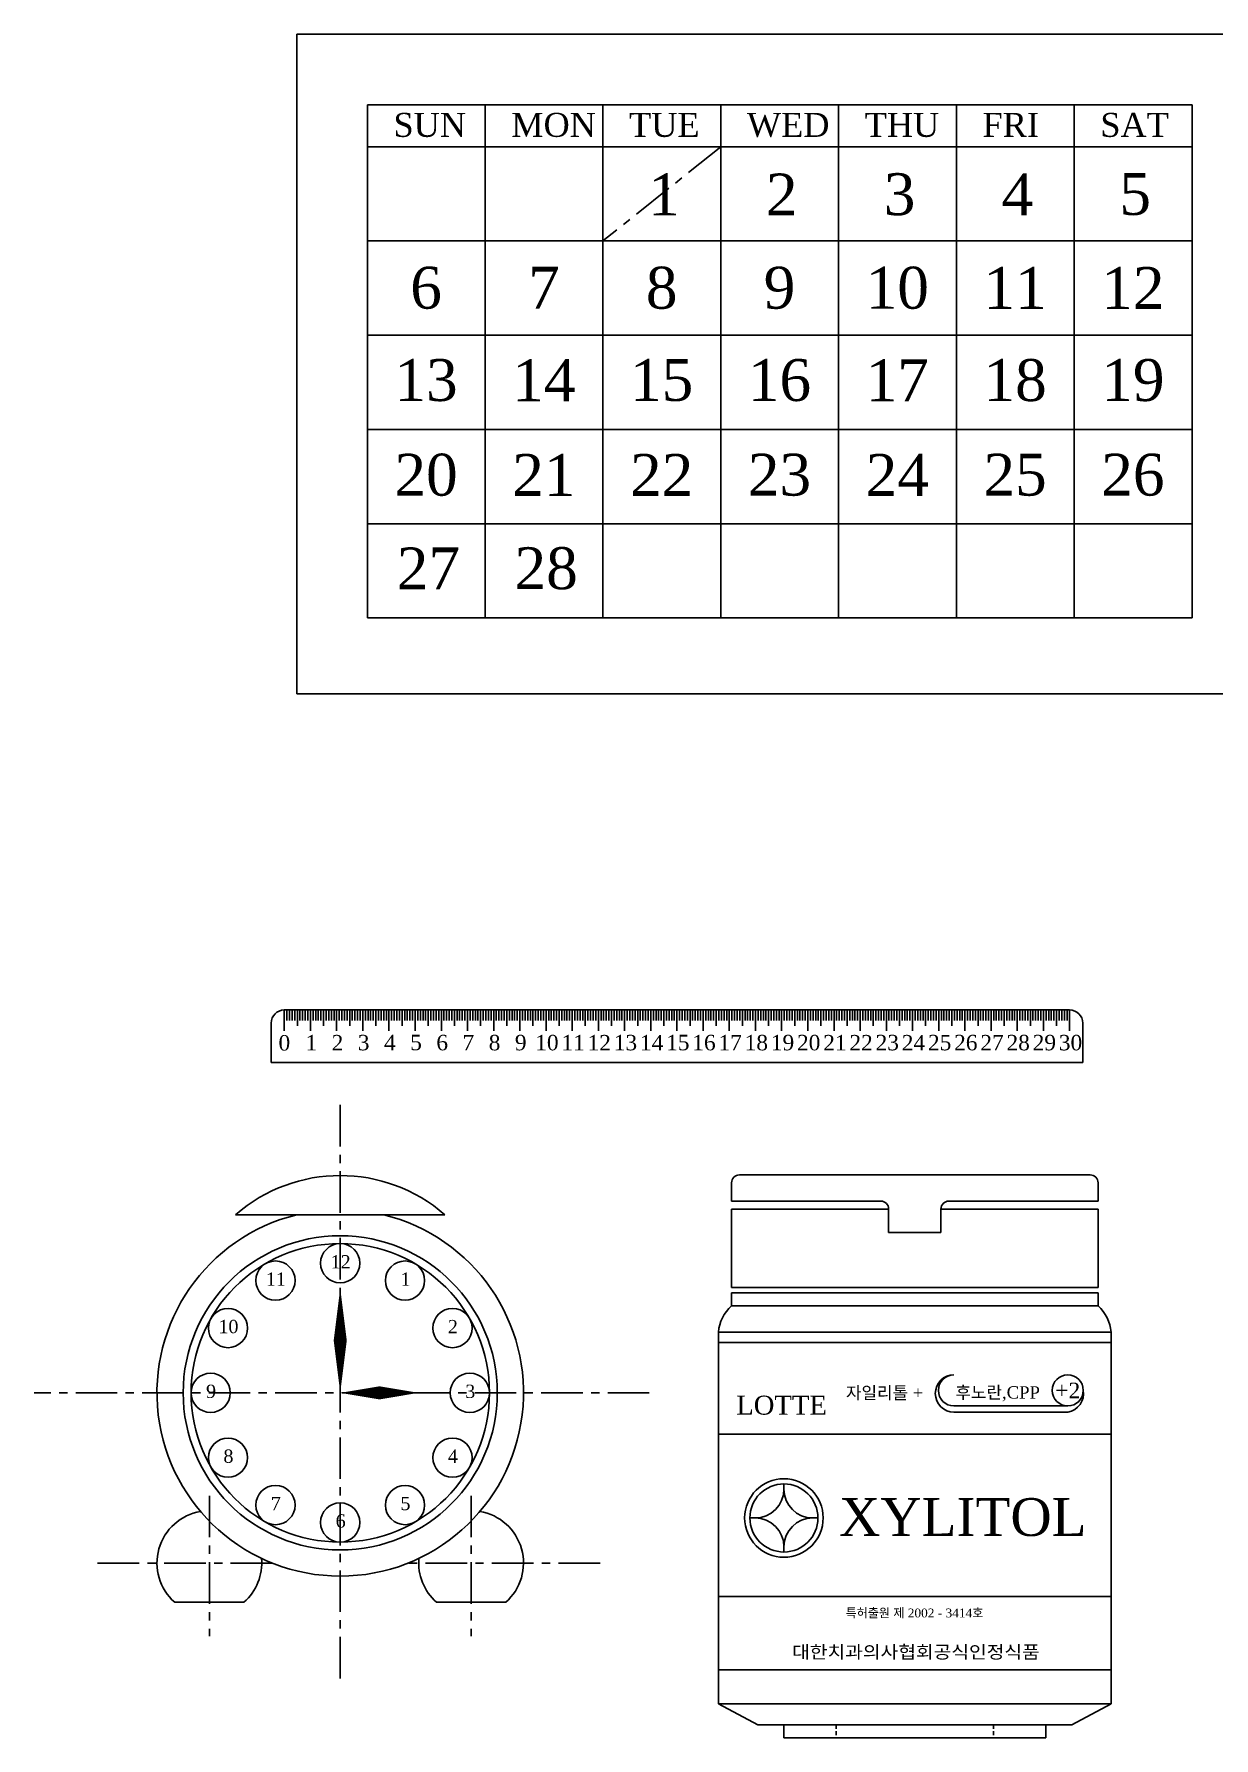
# Model space of a CAD drawing. Header units: millimetres. Extents: x 106 to 2619, y 244 to 1783.
# Drawn here: x 106 to 557, y 1132 to 1783 of the extents above; entities that cross this region are included whole.
import ezdxf
from ezdxf.enums import TextEntityAlignment as Align

# ---------------------------------------------------------------- set-up
doc = ezdxf.new("R2010")
doc.units = ezdxf.units.MM
doc.header["$LTSCALE"] = 0.5
doc.linetypes.add('CENTER', pattern=[50.8, 31.75, -6.35, 6.35, -6.35])
doc.linetypes.add('HIDDEN', pattern=[9.525, 6.35, -3.175])
doc.styles.add('bb', font='')
doc.styles.get('bb').set_extended_font_data('Gungsuh')

msp = doc.modelspace()

# ---------------------------------------------------------------- linework, layer by layer
for p, q in [((206.5212, 1782.6871), (665.5212, 1782.6871)), ((206.5212, 1530.6871), (206.5212, 1782.6871)), ((233.5212, 1755.6871), (233.5212, 1739.6871)), ((278.5212, 1755.6871), (233.5212, 1755.6871)), ((278.5212, 1739.6871), (278.5212, 1755.6871)), ((278.5212, 1755.6871), (278.5212, 1739.6871)), ((278.5212, 1755.6871), (278.5212, 1739.6871)), ((323.5212, 1755.6871), (278.5212, 1755.6871)), ((323.5212, 1739.6871), (323.5212, 1755.6871)), ((323.5212, 1755.6871), (323.5212, 1739.6871)), ((323.5212, 1755.6871), (323.5212, 1739.6871)), ((368.5212, 1755.6871), (323.5212, 1755.6871)), ((368.5212, 1739.6871), (368.5212, 1755.6871)), ((368.5212, 1755.6871), (368.5212, 1739.6871)), ((368.5212, 1755.6871), (368.5212, 1739.6871)), ((413.5212, 1755.6871), (368.5212, 1755.6871)), ((413.5212, 1739.6871), (413.5212, 1755.6871)), ((413.5212, 1755.6871), (413.5212, 1739.6871)), ((413.5212, 1755.6871), (413.5212, 1739.6871)), ((458.5212, 1755.6871), (413.5212, 1755.6871)), ((458.5212, 1739.6871), (458.5212, 1755.6871)), ((458.5212, 1755.6871), (458.5212, 1739.6871)), ((458.5212, 1755.6871), (458.5212, 1739.6871)), ((503.5212, 1755.6871), (458.5212, 1755.6871)), ((503.5212, 1739.6871), (503.5212, 1755.6871)), ((503.5212, 1755.6871), (503.5212, 1739.6871)), ((503.5212, 1755.6871), (503.5212, 1739.6871)), ((548.5212, 1755.6871), (503.5212, 1755.6871)), ((548.5212, 1739.6871), (548.5212, 1755.6871)), ((548.5212, 1755.6871), (548.5212, 1739.6871)), ((233.5212, 1739.6871), (278.5212, 1739.6871)), ((233.5212, 1739.6871), (233.5212, 1703.6871)), ((278.5212, 1739.6871), (323.5212, 1739.6871)), ((278.5212, 1703.6871), (278.5212, 1739.6871)), ((278.5212, 1739.6871), (278.5212, 1703.6871)), ((278.5212, 1739.6871), (278.5212, 1703.6871)), ((278.5212, 1739.6871), (278.5212, 1703.6871)), ((323.5212, 1739.6871), (368.5212, 1739.6871)), ((323.5212, 1703.6871), (323.5212, 1739.6871)), ((323.5212, 1739.6871), (323.5212, 1703.6871)), ((323.5212, 1739.6871), (323.5212, 1703.6871)), ((323.5212, 1739.6871), (323.5212, 1703.6871)), ((368.5212, 1739.6871), (413.5212, 1739.6871)), ((368.5212, 1703.6871), (368.5212, 1739.6871)), ((368.5212, 1739.6871), (368.5212, 1703.6871)), ((368.5212, 1739.6871), (368.5212, 1703.6871)), ((368.5212, 1739.6871), (368.5212, 1703.6871)), ((413.5212, 1739.6871), (458.5212, 1739.6871)), ((413.5212, 1703.6871), (413.5212, 1739.6871)), ((413.5212, 1739.6871), (413.5212, 1703.6871)), ((413.5212, 1739.6871), (413.5212, 1703.6871)), ((413.5212, 1739.6871), (413.5212, 1703.6871)), ((458.5212, 1739.6871), (503.5212, 1739.6871)), ((458.5212, 1703.6871), (458.5212, 1739.6871)), ((458.5212, 1739.6871), (458.5212, 1703.6871)), ((458.5212, 1739.6871), (458.5212, 1703.6871)), ((458.5212, 1739.6871), (458.5212, 1703.6871)), ((503.5212, 1739.6871), (548.5212, 1739.6871)), ((503.5212, 1703.6871), (503.5212, 1739.6871)), ((503.5212, 1739.6871), (503.5212, 1703.6871)), ((503.5212, 1739.6871), (503.5212, 1703.6871)), ((503.5212, 1739.6871), (503.5212, 1703.6871)), ((548.5212, 1703.6871), (548.5212, 1739.6871)), ((548.5212, 1739.6871), (548.5212, 1703.6871)), ((548.5212, 1739.6871), (548.5212, 1703.6871)), ((233.5212, 1703.6871), (233.5212, 1667.6871)), ((233.5212, 1703.6871), (278.5212, 1703.6871)), ((278.5212, 1667.6871), (278.5212, 1703.6871)), ((278.5212, 1703.6871), (278.5212, 1667.6871)), ((278.5212, 1703.6871), (278.5212, 1667.6871)), ((278.5212, 1703.6871), (278.5212, 1667.6871)), ((278.5212, 1703.6871), (323.5212, 1703.6871)), ((323.5212, 1667.6871), (323.5212, 1703.6871)), ((323.5212, 1703.6871), (323.5212, 1667.6871)), ((323.5212, 1703.6871), (323.5212, 1667.6871)), ((323.5212, 1703.6871), (323.5212, 1667.6871)), ((323.5212, 1703.6871), (368.5212, 1703.6871)), ((368.5212, 1667.6871), (368.5212, 1703.6871)), ((368.5212, 1703.6871), (368.5212, 1667.6871)), ((368.5212, 1703.6871), (368.5212, 1667.6871)), ((368.5212, 1703.6871), (368.5212, 1667.6871)), ((368.5212, 1703.6871), (413.5212, 1703.6871)), ((413.5212, 1667.6871), (413.5212, 1703.6871)), ((413.5212, 1703.6871), (413.5212, 1667.6871)), ((413.5212, 1703.6871), (413.5212, 1667.6871)), ((413.5212, 1703.6871), (413.5212, 1667.6871)), ((413.5212, 1703.6871), (458.5212, 1703.6871)), ((458.5212, 1667.6871), (458.5212, 1703.6871)), ((458.5212, 1703.6871), (458.5212, 1667.6871)), ((458.5212, 1703.6871), (458.5212, 1667.6871)), ((458.5212, 1703.6871), (458.5212, 1667.6871)), ((458.5212, 1703.6871), (503.5212, 1703.6871)), ((503.5212, 1667.6871), (503.5212, 1703.6871)), ((503.5212, 1703.6871), (503.5212, 1667.6871)), ((503.5212, 1703.6871), (503.5212, 1667.6871)), ((503.5212, 1703.6871), (503.5212, 1667.6871)), ((503.5212, 1703.6871), (548.5212, 1703.6871)), ((548.5212, 1667.6871), (548.5212, 1703.6871)), ((548.5212, 1703.6871), (548.5212, 1667.6871)), ((548.5212, 1703.6871), (548.5212, 1667.6871)), ((233.5212, 1667.6871), (233.5212, 1631.6871)), ((233.5212, 1667.6871), (278.5212, 1667.6871)), ((278.5212, 1631.6871), (278.5212, 1667.6871)), ((278.5212, 1667.6871), (278.5212, 1631.6871)), ((278.5212, 1667.6871), (278.5212, 1631.6871)), ((278.5212, 1667.6871), (278.5212, 1631.6871)), ((278.5212, 1667.6871), (323.5212, 1667.6871)), ((323.5212, 1631.6871), (323.5212, 1667.6871)), ((323.5212, 1667.6871), (323.5212, 1631.6871)), ((323.5212, 1667.6871), (323.5212, 1631.6871)), ((323.5212, 1667.6871), (323.5212, 1631.6871)), ((323.5212, 1667.6871), (368.5212, 1667.6871)), ((368.5212, 1631.6871), (368.5212, 1667.6871)), ((368.5212, 1667.6871), (368.5212, 1631.6871)), ((368.5212, 1667.6871), (368.5212, 1631.6871)), ((368.5212, 1667.6871), (368.5212, 1631.6871)), ((368.5212, 1667.6871), (413.5212, 1667.6871)), ((413.5212, 1631.6871), (413.5212, 1667.6871)), ((413.5212, 1667.6871), (413.5212, 1631.6871)), ((413.5212, 1667.6871), (413.5212, 1631.6871)), ((413.5212, 1667.6871), (413.5212, 1631.6871)), ((413.5212, 1667.6871), (458.5212, 1667.6871)), ((458.5212, 1631.6871), (458.5212, 1667.6871)), ((458.5212, 1667.6871), (458.5212, 1631.6871)), ((458.5212, 1667.6871), (458.5212, 1631.6871)), ((458.5212, 1667.6871), (458.5212, 1631.6871)), ((458.5212, 1667.6871), (503.5212, 1667.6871)), ((503.5212, 1631.6871), (503.5212, 1667.6871)), ((503.5212, 1667.6871), (503.5212, 1631.6871)), ((503.5212, 1667.6871), (503.5212, 1631.6871)), ((503.5212, 1667.6871), (503.5212, 1631.6871)), ((503.5212, 1667.6871), (548.5212, 1667.6871)), ((548.5212, 1631.6871), (548.5212, 1667.6871)), ((548.5212, 1667.6871), (548.5212, 1631.6871)), ((548.5212, 1667.6871), (548.5212, 1631.6871)), ((233.5212, 1631.6871), (233.5212, 1595.6871)), ((233.5212, 1631.6871), (278.5212, 1631.6871)), ((278.5212, 1595.6871), (278.5212, 1631.6871)), ((278.5212, 1631.6871), (278.5212, 1595.6871)), ((278.5212, 1631.6871), (278.5212, 1595.6871)), ((278.5212, 1631.6871), (278.5212, 1595.6871)), ((278.5212, 1631.6871), (323.5212, 1631.6871)), ((323.5212, 1595.6871), (323.5212, 1631.6871)), ((323.5212, 1631.6871), (323.5212, 1595.6871)), ((323.5212, 1631.6871), (323.5212, 1595.6871)), ((323.5212, 1631.6871), (323.5212, 1595.6871)), ((323.5212, 1631.6871), (368.5212, 1631.6871)), ((368.5212, 1595.6871), (368.5212, 1631.6871)), ((368.5212, 1631.6871), (368.5212, 1595.6871)), ((368.5212, 1631.6871), (368.5212, 1595.6871)), ((368.5212, 1631.6871), (368.5212, 1595.6871)), ((368.5212, 1631.6871), (413.5212, 1631.6871)), ((413.5212, 1595.6871), (413.5212, 1631.6871)), ((413.5212, 1631.6871), (413.5212, 1595.6871)), ((413.5212, 1631.6871), (413.5212, 1595.6871)), ((413.5212, 1631.6871), (413.5212, 1595.6871)), ((413.5212, 1631.6871), (458.5212, 1631.6871)), ((458.5212, 1595.6871), (458.5212, 1631.6871)), ((458.5212, 1631.6871), (458.5212, 1595.6871)), ((458.5212, 1631.6871), (458.5212, 1595.6871)), ((458.5212, 1631.6871), (458.5212, 1595.6871)), ((458.5212, 1631.6871), (503.5212, 1631.6871)), ((503.5212, 1595.6871), (503.5212, 1631.6871)), ((503.5212, 1631.6871), (503.5212, 1595.6871)), ((503.5212, 1631.6871), (503.5212, 1595.6871)), ((503.5212, 1631.6871), (503.5212, 1595.6871)), ((503.5212, 1631.6871), (548.5212, 1631.6871)), ((548.5212, 1595.6871), (548.5212, 1631.6871)), ((548.5212, 1631.6871), (548.5212, 1595.6871)), ((548.5212, 1631.6871), (548.5212, 1595.6871)), ((233.5212, 1595.6871), (233.5212, 1559.6871)), ((233.5212, 1595.6871), (278.5212, 1595.6871)), ((278.5212, 1559.6871), (278.5212, 1595.6871)), ((278.5212, 1595.6871), (278.5212, 1559.6871)), ((278.5212, 1595.6871), (278.5212, 1559.6871)), ((278.5212, 1595.6871), (278.5212, 1559.6871)), ((278.5212, 1595.6871), (323.5212, 1595.6871)), ((323.5212, 1559.6871), (323.5212, 1595.6871)), ((323.5212, 1595.6871), (323.5212, 1559.6871)), ((323.5212, 1595.6871), (323.5212, 1559.6871)), ((323.5212, 1595.6871), (323.5212, 1559.6871)), ((323.5212, 1595.6871), (368.5212, 1595.6871)), ((368.5212, 1559.6871), (368.5212, 1595.6871)), ((368.5212, 1595.6871), (368.5212, 1559.6871)), ((368.5212, 1595.6871), (368.5212, 1559.6871)), ((368.5212, 1595.6871), (368.5212, 1559.6871)), ((368.5212, 1595.6871), (413.5212, 1595.6871)), ((413.5212, 1559.6871), (413.5212, 1595.6871)), ((413.5212, 1595.6871), (413.5212, 1559.6871)), ((413.5212, 1595.6871), (413.5212, 1559.6871)), ((413.5212, 1595.6871), (413.5212, 1559.6871)), ((413.5212, 1595.6871), (458.5212, 1595.6871)), ((458.5212, 1559.6871), (458.5212, 1595.6871)), ((458.5212, 1595.6871), (458.5212, 1559.6871)), ((458.5212, 1595.6871), (458.5212, 1559.6871)), ((458.5212, 1595.6871), (458.5212, 1559.6871)), ((458.5212, 1595.6871), (503.5212, 1595.6871)), ((503.5212, 1559.6871), (503.5212, 1595.6871)), ((503.5212, 1595.6871), (503.5212, 1559.6871)), ((503.5212, 1595.6871), (503.5212, 1559.6871)), ((503.5212, 1595.6871), (503.5212, 1559.6871)), ((503.5212, 1595.6871), (548.5212, 1595.6871)), ((548.5212, 1559.6871), (548.5212, 1595.6871)), ((548.5212, 1595.6871), (548.5212, 1559.6871)), ((548.5212, 1595.6871), (548.5212, 1559.6871)), ((233.5212, 1559.6871), (278.5212, 1559.6871)), ((278.5212, 1559.6871), (323.5212, 1559.6871)), ((323.5212, 1559.6871), (368.5212, 1559.6871)), ((368.5212, 1559.6871), (413.5212, 1559.6871)), ((413.5212, 1559.6871), (458.5212, 1559.6871)), ((458.5212, 1559.6871), (503.5212, 1559.6871)), ((503.5212, 1559.6871), (548.5212, 1559.6871)), ((665.5212, 1530.6871), (206.5212, 1530.6871)), ((501.7746, 1409.9687), (201.7746, 1409.9687)), ((201.7746, 1409.9687), (202.7746, 1409.9687)), ((201.7746, 1409.9687), (201.7746, 1401.9687)), ((202.7746, 1409.9687), (206.7746, 1409.9687)), ((202.7746, 1409.9687), (202.7746, 1405.9687)), ((203.7746, 1409.9687), (203.7746, 1405.9687)), ((204.7746, 1409.9687), (204.7746, 1405.9687)), ((205.7746, 1409.9687), (205.7746, 1405.9687)), ((206.7746, 1409.9687), (206.7746, 1403.9687)), ((207.7746, 1409.9687), (207.7746, 1405.9687)), ((208.7746, 1409.9687), (208.7746, 1405.9687)), ((209.7746, 1409.9687), (209.7746, 1405.9687)), ((210.7746, 1409.9687), (210.7746, 1405.9687)), ((211.7746, 1409.9687), (211.7746, 1401.9687)), ((212.7746, 1409.9687), (212.7746, 1405.9687)), ((213.7746, 1409.9687), (213.7746, 1405.9687)), ((214.7746, 1409.9687), (214.7746, 1405.9687)), ((215.7746, 1409.9687), (215.7746, 1405.9687)), ((216.7746, 1409.9687), (216.7746, 1403.9687)), ((217.7746, 1409.9687), (217.7746, 1405.9687)), ((218.7746, 1409.9687), (218.7746, 1405.9687)), ((219.7746, 1409.9687), (219.7746, 1405.9687)), ((220.7746, 1409.9687), (220.7746, 1405.9687)), ((221.7746, 1409.9687), (221.7746, 1401.9687)), ((222.7746, 1409.9687), (222.7746, 1405.9687)), ((223.7746, 1409.9687), (223.7746, 1405.9687)), ((224.7746, 1409.9687), (224.7746, 1405.9687)), ((225.7746, 1409.9687), (225.7746, 1405.9687)), ((226.7746, 1409.9687), (226.7746, 1403.9687)), ((227.7746, 1409.9687), (227.7746, 1405.9687)), ((228.7746, 1409.9687), (228.7746, 1405.9687)), ((229.7746, 1409.9687), (229.7746, 1405.9687)), ((230.7746, 1409.9687), (230.7746, 1405.9687)), ((231.7746, 1409.9687), (231.7746, 1401.9687)), ((232.7746, 1409.9687), (232.7746, 1405.9687)), ((233.7746, 1409.9687), (233.7746, 1405.9687)), ((234.7746, 1409.9687), (234.7746, 1405.9687)), ((235.7746, 1409.9687), (235.7746, 1405.9687)), ((236.7746, 1409.9687), (236.7746, 1403.9687)), ((237.7746, 1409.9687), (237.7746, 1405.9687)), ((238.7746, 1409.9687), (238.7746, 1405.9687)), ((239.7746, 1409.9687), (239.7746, 1405.9687)), ((240.7746, 1409.9687), (240.7746, 1405.9687)), ((241.7746, 1409.9687), (241.7746, 1401.9687)), ((242.7746, 1409.9687), (242.7746, 1405.9687)), ((243.7746, 1409.9687), (243.7746, 1405.9687)), ((244.7746, 1409.9687), (244.7746, 1405.9687)), ((245.7746, 1409.9687), (245.7746, 1405.9687)), ((246.7746, 1409.9687), (246.7746, 1403.9687)), ((247.7746, 1409.9687), (247.7746, 1405.9687)), ((248.7746, 1409.9687), (248.7746, 1405.9687)), ((249.7746, 1409.9687), (249.7746, 1405.9687)), ((250.7746, 1409.9687), (250.7746, 1405.9687)), ((251.7746, 1409.9687), (251.7746, 1401.9687)), ((252.7746, 1409.9687), (252.7746, 1405.9687)), ((253.7746, 1409.9687), (253.7746, 1405.9687)), ((254.7746, 1409.9687), (254.7746, 1405.9687)), ((255.7746, 1409.9687), (255.7746, 1405.9687)), ((256.7746, 1409.9687), (256.7746, 1403.9687)), ((257.7746, 1409.9687), (257.7746, 1405.9687)), ((258.7746, 1409.9687), (258.7746, 1405.9687)), ((259.7746, 1409.9687), (259.7746, 1405.9687)), ((260.7746, 1409.9687), (260.7746, 1405.9687)), ((261.7746, 1409.9687), (261.7746, 1401.9687)), ((262.7746, 1409.9687), (262.7746, 1405.9687)), ((263.7746, 1409.9687), (263.7746, 1405.9687)), ((264.7746, 1409.9687), (264.7746, 1405.9687)), ((265.7746, 1409.9687), (265.7746, 1405.9687)), ((266.7746, 1409.9687), (266.7746, 1403.9687)), ((267.7746, 1409.9687), (267.7746, 1405.9687)), ((268.7746, 1409.9687), (268.7746, 1405.9687)), ((269.7746, 1409.9687), (269.7746, 1405.9687)), ((270.7746, 1409.9687), (270.7746, 1405.9687)), ((271.7746, 1409.9687), (271.7746, 1401.9687)), ((272.7746, 1409.9687), (272.7746, 1405.9687)), ((273.7746, 1409.9687), (273.7746, 1405.9687)), ((274.7746, 1409.9687), (274.7746, 1405.9687)), ((275.7746, 1409.9687), (275.7746, 1405.9687)), ((276.7746, 1409.9687), (276.7746, 1403.9687)), ((277.7746, 1409.9687), (277.7746, 1405.9687)), ((278.7746, 1409.9687), (278.7746, 1405.9687)), ((279.7746, 1409.9687), (279.7746, 1405.9687)), ((280.7746, 1409.9687), (280.7746, 1405.9687)), ((281.7746, 1409.9687), (281.7746, 1401.9687)), ((282.7746, 1409.9687), (282.7746, 1405.9687)), ((283.7746, 1409.9687), (283.7746, 1405.9687)), ((284.7746, 1409.9687), (284.7746, 1405.9687)), ((285.7746, 1409.9687), (285.7746, 1405.9687)), ((286.7746, 1409.9687), (286.7746, 1403.9687)), ((287.7746, 1409.9687), (287.7746, 1405.9687)), ((288.7746, 1409.9687), (288.7746, 1405.9687)), ((289.7746, 1409.9687), (289.7746, 1405.9687)), ((290.7746, 1409.9687), (290.7746, 1405.9687)), ((291.7746, 1409.9687), (291.7746, 1401.9687)), ((292.7746, 1409.9687), (292.7746, 1405.9687)), ((293.7746, 1409.9687), (293.7746, 1405.9687)), ((294.7746, 1409.9687), (294.7746, 1405.9687)), ((295.7746, 1409.9687), (295.7746, 1405.9687)), ((296.7746, 1409.9687), (296.7746, 1403.9687)), ((297.7746, 1409.9687), (297.7746, 1405.9687)), ((298.7746, 1409.9687), (298.7746, 1405.9687)), ((299.7746, 1409.9687), (299.7746, 1405.9687)), ((300.7746, 1409.9687), (300.7746, 1405.9687)), ((301.7746, 1409.9687), (301.7746, 1401.9687)), ((302.7746, 1409.9687), (302.7746, 1405.9687)), ((303.7746, 1409.9687), (303.7746, 1405.9687)), ((304.7746, 1409.9687), (304.7746, 1405.9687)), ((305.7746, 1409.9687), (305.7746, 1405.9687)), ((306.7746, 1409.9687), (306.7746, 1403.9687)), ((307.7746, 1409.9687), (307.7746, 1405.9687)), ((308.7746, 1409.9687), (308.7746, 1405.9687)), ((309.7746, 1409.9687), (309.7746, 1405.9687)), ((310.7746, 1409.9687), (310.7746, 1405.9687)), ((311.7746, 1409.9687), (311.7746, 1401.9687)), ((312.7746, 1409.9687), (312.7746, 1405.9687)), ((313.7746, 1409.9687), (313.7746, 1405.9687)), ((314.7746, 1409.9687), (314.7746, 1405.9687)), ((315.7746, 1409.9687), (315.7746, 1405.9687)), ((316.7746, 1409.9687), (316.7746, 1403.9687)), ((317.7746, 1409.9687), (317.7746, 1405.9687)), ((318.7746, 1409.9687), (318.7746, 1405.9687)), ((319.7746, 1409.9687), (319.7746, 1405.9687)), ((320.7746, 1409.9687), (320.7746, 1405.9687)), ((321.7746, 1409.9687), (321.7746, 1401.9687)), ((322.7746, 1409.9687), (322.7746, 1405.9687)), ((323.7746, 1409.9687), (323.7746, 1405.9687)), ((324.7746, 1409.9687), (324.7746, 1405.9687)), ((325.7746, 1409.9687), (325.7746, 1405.9687)), ((326.7746, 1409.9687), (326.7746, 1403.9687)), ((327.7746, 1409.9687), (327.7746, 1405.9687)), ((328.7746, 1409.9687), (328.7746, 1405.9687)), ((329.7746, 1409.9687), (329.7746, 1405.9687)), ((330.7746, 1409.9687), (330.7746, 1405.9687)), ((331.7746, 1409.9687), (331.7746, 1401.9687)), ((332.7746, 1409.9687), (332.7746, 1405.9687)), ((333.7746, 1409.9687), (333.7746, 1405.9687)), ((334.7746, 1409.9687), (334.7746, 1405.9687)), ((335.7746, 1409.9687), (335.7746, 1405.9687)), ((336.7746, 1409.9687), (336.7746, 1403.9687)), ((337.7746, 1409.9687), (337.7746, 1405.9687)), ((338.7746, 1409.9687), (338.7746, 1405.9687)), ((339.7746, 1409.9687), (339.7746, 1405.9687)), ((340.7746, 1409.9687), (340.7746, 1405.9687)), ((341.7746, 1409.9687), (341.7746, 1401.9687)), ((342.7746, 1409.9687), (342.7746, 1405.9687)), ((343.7746, 1409.9687), (343.7746, 1405.9687)), ((344.7746, 1409.9687), (344.7746, 1405.9687)), ((345.7746, 1409.9687), (345.7746, 1405.9687)), ((346.7746, 1409.9687), (346.7746, 1403.9687)), ((347.7746, 1409.9687), (347.7746, 1405.9687)), ((348.7746, 1409.9687), (348.7746, 1405.9687)), ((349.7746, 1409.9687), (349.7746, 1405.9687)), ((350.7746, 1409.9687), (350.7746, 1405.9687)), ((351.7746, 1409.9687), (351.7746, 1401.9687)), ((352.7746, 1409.9687), (352.7746, 1405.9687)), ((353.7746, 1409.9687), (353.7746, 1405.9687)), ((354.7746, 1409.9687), (354.7746, 1405.9687)), ((355.7746, 1409.9687), (355.7746, 1405.9687)), ((356.7746, 1409.9687), (356.7746, 1403.9687)), ((357.7746, 1409.9687), (357.7746, 1405.9687)), ((358.7746, 1409.9687), (358.7746, 1405.9687)), ((359.7746, 1409.9687), (359.7746, 1405.9687)), ((360.7746, 1409.9687), (360.7746, 1405.9687)), ((361.7746, 1409.9687), (361.7746, 1401.9687)), ((362.7746, 1409.9687), (362.7746, 1405.9687)), ((363.7746, 1409.9687), (363.7746, 1405.9687)), ((364.7746, 1409.9687), (364.7746, 1405.9687)), ((365.7746, 1409.9687), (365.7746, 1405.9687)), ((366.7746, 1409.9687), (366.7746, 1403.9687)), ((367.7746, 1409.9687), (367.7746, 1405.9687)), ((368.7746, 1409.9687), (368.7746, 1405.9687)), ((369.7746, 1409.9687), (369.7746, 1405.9687)), ((370.7746, 1409.9687), (370.7746, 1405.9687)), ((371.7746, 1409.9687), (371.7746, 1401.9687)), ((372.7746, 1409.9687), (372.7746, 1405.9687)), ((373.7746, 1409.9687), (373.7746, 1405.9687)), ((374.7746, 1409.9687), (374.7746, 1405.9687)), ((375.7746, 1409.9687), (375.7746, 1405.9687)), ((376.7746, 1409.9687), (376.7746, 1403.9687)), ((377.7746, 1409.9687), (377.7746, 1405.9687)), ((378.7746, 1409.9687), (378.7746, 1405.9687)), ((379.7746, 1409.9687), (379.7746, 1405.9687)), ((380.7746, 1409.9687), (380.7746, 1405.9687)), ((381.7746, 1409.9687), (381.7746, 1401.9687)), ((382.7746, 1409.9687), (382.7746, 1405.9687)), ((383.7746, 1409.9687), (383.7746, 1405.9687)), ((384.7746, 1409.9687), (384.7746, 1405.9687)), ((385.7746, 1409.9687), (385.7746, 1405.9687)), ((386.7746, 1409.9687), (386.7746, 1403.9687)), ((387.7746, 1409.9687), (387.7746, 1405.9687)), ((388.7746, 1409.9687), (388.7746, 1405.9687)), ((389.7746, 1409.9687), (389.7746, 1405.9687)), ((390.7746, 1409.9687), (390.7746, 1405.9687)), ((391.7746, 1409.9687), (391.7746, 1401.9687)), ((392.7746, 1409.9687), (392.7746, 1405.9687)), ((393.7746, 1409.9687), (393.7746, 1405.9687)), ((394.7746, 1409.9687), (394.7746, 1405.9687)), ((395.7746, 1409.9687), (395.7746, 1405.9687)), ((396.7746, 1409.9687), (396.7746, 1403.9687)), ((397.7746, 1409.9687), (397.7746, 1405.9687)), ((398.7746, 1409.9687), (398.7746, 1405.9687)), ((399.7746, 1409.9687), (399.7746, 1405.9687)), ((400.7746, 1409.9687), (400.7746, 1405.9687)), ((401.7746, 1409.9687), (401.7746, 1401.9687)), ((402.7746, 1409.9687), (402.7746, 1405.9687)), ((403.7746, 1409.9687), (403.7746, 1405.9687)), ((404.7746, 1409.9687), (404.7746, 1405.9687)), ((405.7746, 1409.9687), (405.7746, 1405.9687)), ((406.7746, 1409.9687), (406.7746, 1403.9687)), ((407.7746, 1409.9687), (407.7746, 1405.9687)), ((408.7746, 1409.9687), (408.7746, 1405.9687)), ((409.7746, 1409.9687), (409.7746, 1405.9687)), ((410.7746, 1409.9687), (410.7746, 1405.9687)), ((411.7746, 1409.9687), (411.7746, 1401.9687)), ((412.7746, 1409.9687), (412.7746, 1405.9687)), ((413.7746, 1409.9687), (413.7746, 1405.9687)), ((414.7746, 1409.9687), (414.7746, 1405.9687)), ((415.7746, 1409.9687), (415.7746, 1405.9687)), ((416.7746, 1409.9687), (416.7746, 1403.9687)), ((417.7746, 1409.9687), (417.7746, 1405.9687)), ((418.7746, 1409.9687), (418.7746, 1405.9687)), ((419.7746, 1409.9687), (419.7746, 1405.9687)), ((420.7746, 1409.9687), (420.7746, 1405.9687)), ((421.7746, 1409.9687), (421.7746, 1401.9687)), ((422.7746, 1409.9687), (422.7746, 1405.9687)), ((423.7746, 1409.9687), (423.7746, 1405.9687)), ((424.7746, 1409.9687), (424.7746, 1405.9687)), ((425.7746, 1409.9687), (425.7746, 1405.9687)), ((426.7746, 1409.9687), (426.7746, 1403.9687)), ((427.7746, 1409.9687), (427.7746, 1405.9687)), ((428.7746, 1409.9687), (428.7746, 1405.9687)), ((429.7746, 1409.9687), (429.7746, 1405.9687)), ((430.7746, 1409.9687), (430.7746, 1405.9687)), ((431.7746, 1409.9687), (431.7746, 1401.9687)), ((432.7746, 1409.9687), (432.7746, 1405.9687)), ((433.7746, 1409.9687), (433.7746, 1405.9687)), ((434.7746, 1409.9687), (434.7746, 1405.9687)), ((435.7746, 1409.9687), (435.7746, 1405.9687)), ((436.7746, 1409.9687), (436.7746, 1403.9687)), ((437.7746, 1409.9687), (437.7746, 1405.9687)), ((438.7746, 1409.9687), (438.7746, 1405.9687)), ((439.7746, 1409.9687), (439.7746, 1405.9687)), ((440.7746, 1409.9687), (440.7746, 1405.9687)), ((441.7746, 1409.9687), (441.7746, 1401.9687)), ((442.7746, 1409.9687), (442.7746, 1405.9687)), ((443.7746, 1409.9687), (443.7746, 1405.9687)), ((444.7746, 1409.9687), (444.7746, 1405.9687)), ((445.7746, 1409.9687), (445.7746, 1405.9687)), ((446.7746, 1409.9687), (446.7746, 1403.9687)), ((447.7746, 1409.9687), (447.7746, 1405.9687)), ((448.7746, 1409.9687), (448.7746, 1405.9687)), ((449.7746, 1409.9687), (449.7746, 1405.9687)), ((450.7746, 1409.9687), (450.7746, 1405.9687)), ((451.7746, 1409.9687), (451.7746, 1401.9687)), ((452.7746, 1409.9687), (452.7746, 1405.9687)), ((453.7746, 1409.9687), (453.7746, 1405.9687)), ((454.7746, 1409.9687), (454.7746, 1405.9687)), ((455.7746, 1409.9687), (455.7746, 1405.9687)), ((456.7746, 1409.9687), (456.7746, 1403.9687)), ((457.7746, 1409.9687), (457.7746, 1405.9687)), ((458.7746, 1409.9687), (458.7746, 1405.9687)), ((459.7746, 1409.9687), (459.7746, 1405.9687)), ((460.7746, 1409.9687), (460.7746, 1405.9687)), ((461.7746, 1409.9687), (461.7746, 1401.9687)), ((462.7746, 1409.9687), (462.7746, 1405.9687)), ((463.7746, 1409.9687), (463.7746, 1405.9687)), ((464.7746, 1409.9687), (464.7746, 1405.9687)), ((465.7746, 1409.9687), (465.7746, 1405.9687)), ((466.7746, 1409.9687), (466.7746, 1403.9687)), ((467.7746, 1409.9687), (467.7746, 1405.9687)), ((468.7746, 1409.9687), (468.7746, 1405.9687)), ((469.7746, 1409.9687), (469.7746, 1405.9687)), ((470.7746, 1409.9687), (470.7746, 1405.9687)), ((471.7746, 1409.9687), (471.7746, 1401.9687)), ((472.7746, 1409.9687), (472.7746, 1405.9687)), ((473.7746, 1409.9687), (473.7746, 1405.9687)), ((474.7746, 1409.9687), (474.7746, 1405.9687)), ((475.7746, 1409.9687), (475.7746, 1405.9687)), ((476.7746, 1409.9687), (476.7746, 1403.9687)), ((477.7746, 1409.9687), (477.7746, 1405.9687)), ((478.7746, 1409.9687), (478.7746, 1405.9687)), ((479.7746, 1409.9687), (479.7746, 1405.9687)), ((480.7746, 1409.9687), (480.7746, 1405.9687)), ((481.7746, 1409.9687), (481.7746, 1401.9687)), ((482.7746, 1409.9687), (482.7746, 1405.9687)), ((483.7746, 1409.9687), (483.7746, 1405.9687)), ((484.7746, 1409.9687), (484.7746, 1405.9687)), ((485.7746, 1409.9687), (485.7746, 1405.9687)), ((486.7746, 1409.9687), (486.7746, 1403.9687)), ((487.7746, 1409.9687), (487.7746, 1405.9687)), ((488.7746, 1409.9687), (488.7746, 1405.9687)), ((489.7746, 1409.9687), (489.7746, 1405.9687)), ((490.7746, 1409.9687), (490.7746, 1405.9687)), ((491.7746, 1409.9687), (491.7746, 1401.9687)), ((492.7746, 1409.9687), (492.7746, 1405.9687)), ((493.7746, 1409.9687), (493.7746, 1405.9687)), ((494.7746, 1409.9687), (494.7746, 1405.9687)), ((495.7746, 1409.9687), (495.7746, 1405.9687)), ((496.7746, 1409.9687), (496.7746, 1403.9687)), ((497.7746, 1409.9687), (497.7746, 1405.9687)), ((498.7746, 1409.9687), (498.7746, 1405.9687)), ((499.7746, 1409.9687), (499.7746, 1405.9687)), ((500.7746, 1409.9687), (500.7746, 1405.9687)), ((501.7746, 1409.9687), (501.7746, 1401.9687)), ((196.7746, 1404.9687), (196.7746, 1389.9687)), ((506.7746, 1389.9687), (506.7746, 1404.9687)), ((196.7746, 1389.9687), (506.7746, 1389.9687)), ((372.6376, 1336.9648), (372.6376, 1343.9648)), ((375.6376, 1346.9648), (509.6376, 1346.9648)), ((512.6376, 1343.9648), (512.6376, 1336.9648)), ((429.6376, 1336.9648), (372.6376, 1336.9648)), ((512.6376, 1336.9648), (455.6376, 1336.9648)), ((263.1529, 1331.7552), (183.1529, 1331.7552)), ((372.6376, 1333.9648), (432.6376, 1333.9648)), ((372.6376, 1303.9648), (372.6376, 1333.9648)), ((432.6376, 1324.9648), (432.6376, 1333.9648)), ((452.6376, 1333.9648), (452.6376, 1324.9648)), ((452.6376, 1333.9648), (512.6376, 1333.9648)), ((512.6376, 1333.9648), (512.6376, 1303.9648)), ((452.6376, 1324.9648), (432.6376, 1324.9648)), ((512.6376, 1303.9648), (372.6376, 1303.9648)), ((372.6376, 1301.9648), (512.6376, 1301.9648)), ((372.6376, 1296.9648), (372.6376, 1301.9648)), ((512.6376, 1301.9648), (512.6376, 1296.9648)), ((512.6376, 1296.9648), (372.6376, 1296.9648)), ((367.6376, 1286.9648), (517.6376, 1286.9648)), ((367.6376, 1286.9648), (367.6376, 1282.9648)), ((367.6376, 1282.9648), (517.6376, 1282.9648)), ((367.6376, 1282.9648), (367.6376, 1247.9648)), ((517.6376, 1282.9648), (517.6376, 1286.9648)), ((517.6376, 1247.9648), (517.6376, 1282.9648)), ((457.5871, 1258.7635), (501.0567, 1258.7635)), ((457.5871, 1256.3875), (501.0567, 1256.3875)), ((367.6376, 1247.9648), (517.6376, 1247.9648)), ((367.6376, 1247.9648), (367.6376, 1185.9648)), ((517.6376, 1185.9648), (517.6376, 1247.9648)), ((392.6376, 1228.9648), (392.6376, 1226.9648)), ((381.6376, 1215.9648), (379.6376, 1215.9648)), ((405.6376, 1215.9648), (403.6376, 1215.9648)), ((392.6376, 1204.9648), (392.6376, 1202.9648)), ((367.6376, 1185.9648), (517.6376, 1185.9648)), ((367.6376, 1185.9648), (367.6376, 1157.9648)), ((517.6376, 1157.9648), (517.6376, 1185.9648)), ((159.9241, 1183.7552), (186.3816, 1183.7552)), ((259.9241, 1183.7552), (286.3816, 1183.7552)), ((367.6376, 1157.9648), (517.6376, 1157.9648)), ((367.6376, 1157.9648), (367.6376, 1144.9648)), ((517.6376, 1144.9648), (517.6376, 1157.9648)), ((367.6376, 1144.9648), (517.6376, 1144.9648)), ((367.6376, 1144.9648), (382.6376, 1144.9648)), ((382.6376, 1136.9648), (367.6376, 1144.9648)), ((502.6376, 1136.9648), (517.6376, 1144.9648)), ((382.6376, 1136.9648), (502.6376, 1136.9648)), ((382.6376, 1136.9648), (392.6376, 1136.9648)), ((392.6376, 1136.9648), (392.6376, 1131.9648)), ((492.6376, 1131.9648), (492.6376, 1136.9648)), ((392.6376, 1131.9648), (492.6376, 1131.9648))]:
    msp.add_line(p, q)
at = {"color": 1, "linetype": 'CENTER'}
for p, q in [((368.5212, 1739.6871), (323.5212, 1703.6871)), ((223.1529, 1373.7585), (223.1529, 1154.7039)), ((341.2066, 1263.7552), (106.204, 1263.7552)), ((173.1866, 1224.4676), (173.1866, 1170.7902)), ((273.1866, 1224.4676), (273.1866, 1170.7902)), ((197.1721, 1198.7552), (129.3331, 1198.7552)), ((322.3881, 1198.7552), (249.1336, 1198.7552))]:
    msp.add_line(p, q, dxfattribs=at)
at = {"color": 2, "linetype": 'HIDDEN', "ltscale": 0.5}
for p, q in [((412.6376, 1136.9648), (412.6376, 1131.9648)), ((472.6376, 1136.9648), (472.6376, 1131.9648))]:
    msp.add_line(p, q, dxfattribs=at)
for points in [[(223.1529, 1263.7552, 0, 5, 0), (223.1529, 1283.7552, 5, 0, 0), (223.1529, 1303.7552, 0, 0, 0)], [(223.1529, 1263.7552, 0, 5, 0), (238.1529, 1263.7552, 5, 0, 0), (253.1529, 1263.7552, 0, 0, 0)]]:
    msp.add_lwpolyline(points, format="xyseb")
for centre, radius in [((223.1529, 1263.7552), 60), ((223.1529, 1263.7552), 57), ((223.1529, 1313.2552), 7.5), ((198.4029, 1306.6235), 7.5), ((247.9029, 1306.6235), 7.5), ((180.2846, 1288.5052), 7.5), ((266.0211, 1288.5052), 7.5), ((173.6529, 1263.7552), 7.5), ((272.6529, 1263.7552), 7.5), ((501.0567, 1264.7035), 5.94), ((180.2846, 1239.0052), 7.5), ((266.0211, 1239.0052), 7.5), ((392.6376, 1215.9648), 15), ((198.4029, 1220.887), 7.5), ((247.9029, 1220.887), 7.5), ((392.6376, 1215.9648), 13), ((223.1529, 1214.2552), 7.5)]:
    msp.add_circle(centre, radius)
for centre, radius, start, end in [((201.7746, 1404.9687), 5, 90, 180), ((501.7746, 1404.9687), 5, 0, 90), ((223.1529, 1285.9219), 60.8333, 48.8879096, 131.1120904), ((375.6376, 1343.9648), 3, 90, 180), ((509.6376, 1343.9648), 3, 0, 90), ((429.6376, 1333.9648), 3, 0, 90), ((455.6376, 1333.9648), 3, 90, 180), ((223.1529, 1263.7552), 70, 103.7291327, 76.2708673), ((382.5875, 1285.7399), 15, 131.5540775, 175.3158202), ((502.6877, 1285.7399), 15, 4.6841798, 48.4459225), ((457.5871, 1263.5155), 7.128, 90, 270), ((457.5871, 1264.7035), 5.94, 90, 270), ((499.8687, 1263.5155), 7.2263, 279.4623222, 9.4623222), ((381.6376, 1226.9648), 11, 270, 0), ((403.6376, 1226.9648), 11, 180, 270), ((173.1529, 1198.7552), 20, 99.7202153, 228.5903779), ((273.1529, 1198.7552), 20, 311.4096221, 80.2797847), ((381.6376, 1204.9648), 11, 0, 90), ((403.6376, 1204.9648), 11, 90, 180), ((173.1529, 1198.7552), 20, 311.4096221, 5.1426006), ((273.1529, 1198.7552), 20, 174.8573994, 228.5903779)]:
    msp.add_arc(centre, radius, start, end)

# ---------------------------------------------------------------- texts
at = {"color": 15, "true_color": 0xbb4454, "style": 'bb'}
msp.add_text('SUN', height=9.16552, dxfattribs=at).set_placement((243.5128, 1743.4283))
at = {"style": 'bb'}
for s, p in [('MON', (288.5128, 1743.4283)), ('TUE', (333.5128, 1743.4283)), ('WED', (378.5128, 1743.4283)), ('THU', (423.5128, 1743.4283)), ('FRI', (468.5128, 1743.4283))]:
    msp.add_text(s, height=9.16552, dxfattribs=at).set_placement(p)
at = {"color": 152, "true_color": 0x2570da, "style": 'bb'}
msp.add_text('SAT', height=9.16552, dxfattribs=at).set_placement((513.5128, 1743.4283))
at = {"style": 'bb'}
for s, height, p in [('1', 16, (346.8294, 1721.5148)), ('2', 16, (391.8294, 1721.5148)), ('3', 16, (436.8294, 1721.5148)), ('4', 16, (481.8294, 1721.5148)), ('7', 16, (300.9477, 1685.811)), ('8', 16, (345.9477, 1685.811)), ('9', 16, (390.9477, 1685.811)), ('10', 16, (435.9477, 1685.811)), ('11', 16, (480.9477, 1685.811)), ('14', 16, (300.9477, 1650.5481)), ('15', 16, (345.9477, 1650.5481)), ('16', 16, (390.9477, 1650.5481)), ('17', 16, (435.9477, 1650.5481)), ('18', 16, (480.9477, 1650.5481)), ('21', 16, (300.9477, 1614.4035)), ('22', 16, (345.9477, 1614.4035)), ('23', 16, (390.9477, 1614.4035)), ('24', 16, (435.9477, 1614.4035)), ('25', 16, (480.9477, 1614.4035)), ('28', 16, (301.8294, 1578.6998)), ('0', 5.906, (201.8158, 1397.437)), ('1', 5.906, (212.1031, 1397.5171)), ('2', 5.906, (222.1031, 1397.5171)), ('3', 5.906, (232.1031, 1397.5171)), ('4', 5.906, (242.1031, 1397.5171)), ('5', 5.906, (252.1031, 1397.5171)), ('6', 5.906, (262.1031, 1397.5171)), ('7', 5.906, (272.1031, 1397.5171)), ('8', 5.906, (282.1031, 1397.5171)), ('9', 5.906, (292.1031, 1397.5171)), ('10', 5.90597, (302.1031, 1397.5171)), ('11', 5.90597, (312.1031, 1397.5171)), ('12', 5.90597, (322.1031, 1397.5171)), ('13', 5.90597, (332.1031, 1397.5171)), ('14', 5.90597, (342.1031, 1397.5171)), ('15', 5.90597, (352.1031, 1397.5171)), ('16', 5.90597, (362.1031, 1397.5171)), ('17', 5.90597, (372.1031, 1397.5171)), ('18', 5.90597, (382.1031, 1397.5171)), ('19', 5.90597, (392.1031, 1397.5171)), ('20', 5.90597, (402.1031, 1397.5171)), ('21', 5.90597, (412.1204, 1397.5171)), ('22', 5.90597, (422.1204, 1397.5171)), ('23', 5.90597, (432.1204, 1397.5171)), ('24', 5.90597, (442.1204, 1397.5171)), ('25', 5.90597, (452.1204, 1397.5171)), ('26', 5.90597, (462.1204, 1397.5171)), ('27', 5.90597, (472.1204, 1397.5171)), ('28', 5.90597, (482.1204, 1397.5171)), ('29', 5.90597, (492.1204, 1397.5171)), ('30', 5.90597, (502.1204, 1397.5171)), ('12', 5.07909, (223.3137, 1313.8281)), ('11', 5.07909, (198.5637, 1307.1963)), ('1', 5.0791, (248.0637, 1307.1963)), ('10', 5.07909, (180.4454, 1289.0781)), ('2', 5.0791, (266.1819, 1289.0781)), ('9', 5.0791, (173.8137, 1264.3281)), ('3', 5.0791, (272.8137, 1264.3281)), ('LOTTE', 7.24309, (391.752, 1259.0418)), ('자일리톨 +', 4.7242, (431.1144, 1263.8038)), ('후노란,CPP', 4.7242, (474.2932, 1263.6912)), ('+2', 5.94, (501.0567, 1264.7035)), ('8', 5.0791, (180.4454, 1239.5781)), ('4', 5.0791, (266.1819, 1239.5781)), ('7', 5.0791, (198.5637, 1221.4598)), ('5', 5.0791, (248.0637, 1221.4598)), ('XYLITOL', 14.45145, (460.9709, 1216.305)), ('6', 5.0791, (223.3137, 1214.8281)), ('특허출원 제 2002 - 3414호', 3.37416, (442.515, 1179.7805))]:
    msp.add_text(s, height=height, dxfattribs=at).set_placement(p, align=Align.MIDDLE)
at = {"color": 152, "true_color": 0x2570da, "style": 'bb'}
for s, p in [('5', (526.8294, 1721.5148)), ('12', (525.9477, 1685.811)), ('19', (525.9477, 1650.5481)), ('26', (525.9477, 1614.4035))]:
    msp.add_text(s, height=16, dxfattribs=at).set_placement(p, align=Align.MIDDLE)
at = {"color": 15, "true_color": 0xbb4454, "style": 'bb'}
for s, p in [('6', (255.9477, 1685.811)), ('13', (255.9477, 1650.5481)), ('20', (255.9477, 1614.4035)), ('27', (256.8294, 1578.6998))]:
    msp.add_text(s, height=16, dxfattribs=at).set_placement(p, align=Align.MIDDLE)
at = {"style": 'bb', "width": 1.1}
msp.add_text('대한치과의사협회공식인정식품', height=4.893699, dxfattribs=at).set_placement((443.0655, 1164.8731), align=Align.MIDDLE)

doc.saveas('drawing.dxf')
